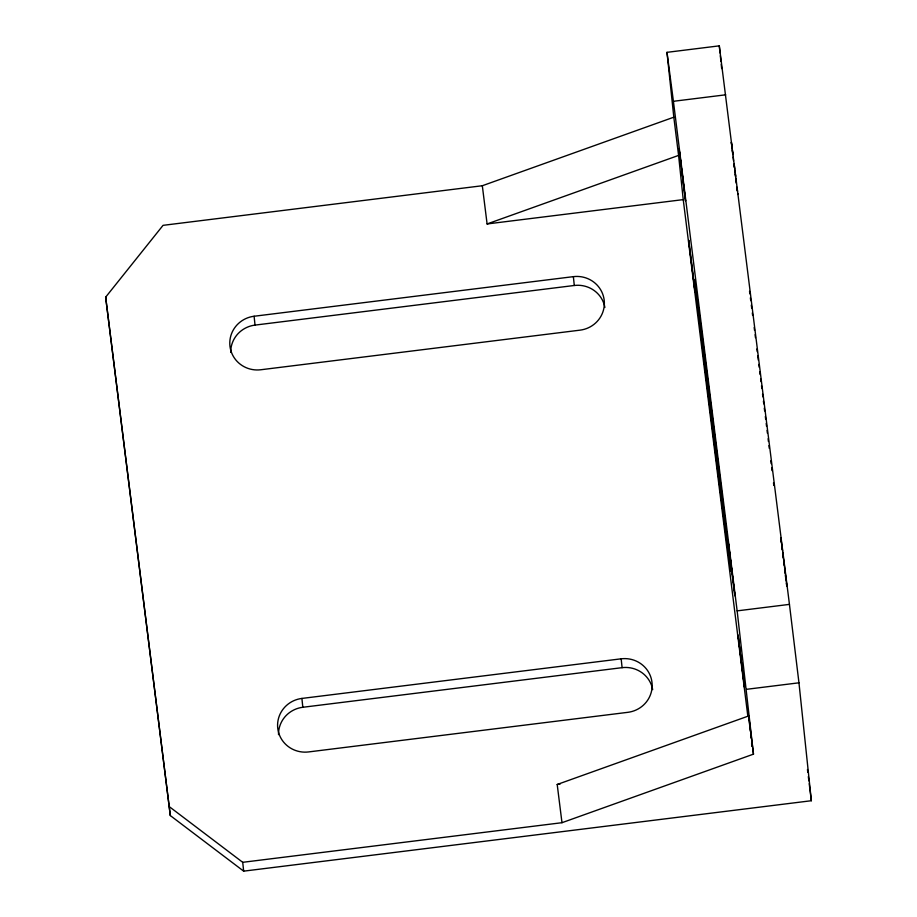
<?xml version="1.0" encoding="UTF-8"?>
<svg xmlns="http://www.w3.org/2000/svg" width="917" height="917" viewBox="0 0 917 917"><rect width="100%" height="100%" fill="white"/><g stroke="black" fill="none" stroke-linecap="round" stroke-linejoin="round"><path stroke-width="1.38" d="M105.65 297.154L163.054 225.341L482.319 185.738L673.812 117.193L666.991 52.338L719.295 45.85L789.445 604.383L798.959 682.81L811.35 800.724L243.658 871.15L170.31 815.568L105.65 297.154L170.31 815.568M482.319 185.738L487.099 223.954L678.591 155.409L673.812 117.193M561.983 822.698L557.204 784.482L748.696 715.936L753.476 754.152L561.983 822.698L242.718 862.312L169.381 806.719M666.991 52.338L673.41 101.294L725.714 94.806M487.099 223.954L683.234 199.619L678.591 155.409M254.101 316.25L573.366 276.647A27.67 26.96 -6 0 1 604.165 299.985A27.67 26.96 -6 0 1 580.048 330.154L260.795 369.757A27.67 26.96 -6 0 1 229.984 346.408A27.67 26.96 -6 0 1 254.101 316.25L255.029 325.099A27.67 26.96 -6 0 0 230.717 352.437M255.029 325.099L574.294 285.485A27.67 26.96 -6 0 1 604.888 307.447M753.476 754.152L737.142 610.871L789.445 604.383M301.899 698.433L621.164 658.819A27.67 26.96 -6 0 1 651.964 682.168A27.67 26.96 -6 0 1 627.847 712.326L308.593 751.929A27.67 26.96 -6 0 1 277.782 728.591A27.67 26.96 -6 0 1 301.899 698.433L302.828 707.271A27.67 26.96 -6 0 0 278.516 734.62M302.828 707.271L622.093 667.668A27.67 26.96 -6 0 1 652.686 689.618M746.656 689.297L798.959 682.81M557.204 784.482L560.046 784.127M737.658 193.361L737.83 194.484L737.772 193.831M780.906 538.256L782.556 550.979M736.855 187.274L737.279 190.53M786.385 583.281L786.671 585.447M732.981 154.664L731.353 142.215L731.674 145.264M736.007 180.638L736.362 183.411M785.399 575.555L785.926 579.716M680.861 162.55L679.05 148.703L685.526 200.972L681.663 168.934M735.205 174.241L735.526 176.798M782.717 552.252L783.359 557.364M783.531 558.728L786.901 586.353M734.139 163.811L734.815 169.244M783.748 562.362L784.092 565.078M784.597 569.159L785.078 572.999M807.453 769.512L807.808 772.355M808.336 776.607L808.874 780.86M809.218 783.703L811.35 800.724M673.41 101.294L737.142 610.871M683.234 199.619L747.836 716.154M783.256 558.327L782.614 553.146M734.976 170.596L735.64 175.984M734.024 164.751L734.357 167.444M735.95 178.471L736.397 182.196M733.073 156.99L733.531 160.716M781.685 545.466L782.167 549.421M732.293 150.548L732.775 154.503M781.376 542.83L780.791 537.786M737.039 187.469L737.509 191.435M719.295 45.85L720.04 52.957M720.338 55.799L720.934 61.473M721.232 64.316L721.679 68.58M748.696 715.936L750.289 731.136M750.725 735.274L751.012 738.047M751.596 743.572L751.883 746.335M621.164 658.819L622.093 667.668M573.366 276.647L574.294 285.485M242.718 862.312L243.658 871.15M749.533 291.319A145.597 0.63 82.9 0 1 749.854 293.841M750.381 297.853A145.597 0.63 82.9 0 1 750.748 300.673M751.31 305.097A145.597 0.63 82.9 0 1 751.711 308.158M752.318 312.903A145.597 0.63 82.9 0 1 752.639 315.425M754.187 327.529A145.597 0.63 82.9 0 1 754.542 330.372M755.092 334.705A145.597 0.63 82.9 0 1 755.47 337.639M756.903 348.964A145.597 0.63 82.9 0 1 757.247 351.704M757.774 355.876A145.597 0.63 82.9 0 1 758.302 360.117M758.84 364.404A145.597 0.63 82.9 0 1 759.207 367.293M759.746 371.637A145.597 0.63 82.9 0 1 760.113 374.549M760.663 378.927A145.597 0.63 82.9 0 1 760.995 381.632M761.511 385.748A145.597 0.63 82.9 0 1 761.855 388.51M762.554 394.069A145.597 0.63 82.9 0 1 762.898 396.878M763.425 401.084A145.597 0.63 82.9 0 1 763.769 403.893M764.297 408.099A145.597 0.63 82.9 0 1 764.64 410.908M765.34 416.467A145.597 0.63 82.9 0 1 765.684 419.241M766.199 423.413A145.597 0.63 82.9 0 1 766.543 426.21M767.059 430.394A145.597 0.63 82.9 0 1 767.403 433.191M768.091 438.739A145.597 0.63 82.9 0 1 768.423 441.501M768.927 445.605A145.597 0.63 82.9 0 1 769.26 448.321M770.796 460.804A145.597 0.63 82.9 0 1 771.14 463.647M771.656 467.865A145.597 0.63 82.9 0 1 771.999 470.65M773.489 482.835A145.597 0.63 82.9 0 1 773.799 485.437M688.816 241.205L688.644 240.082L695.132 292.351L688.816 241.205M728.602 544.744L728.442 543.621L734.918 595.89L728.602 544.744M738.208 636.123L738.036 635L744.524 687.269L738.208 636.123M728.74 556.183L726.654 540.56A145.597 0.63 82.9 0 1 701.757 341.479L698.25 312.365A145.597 0.63 82.9 0 1 708.36 385.415A145.597 0.63 82.9 0 1 728.74 556.183"/></g></svg>
